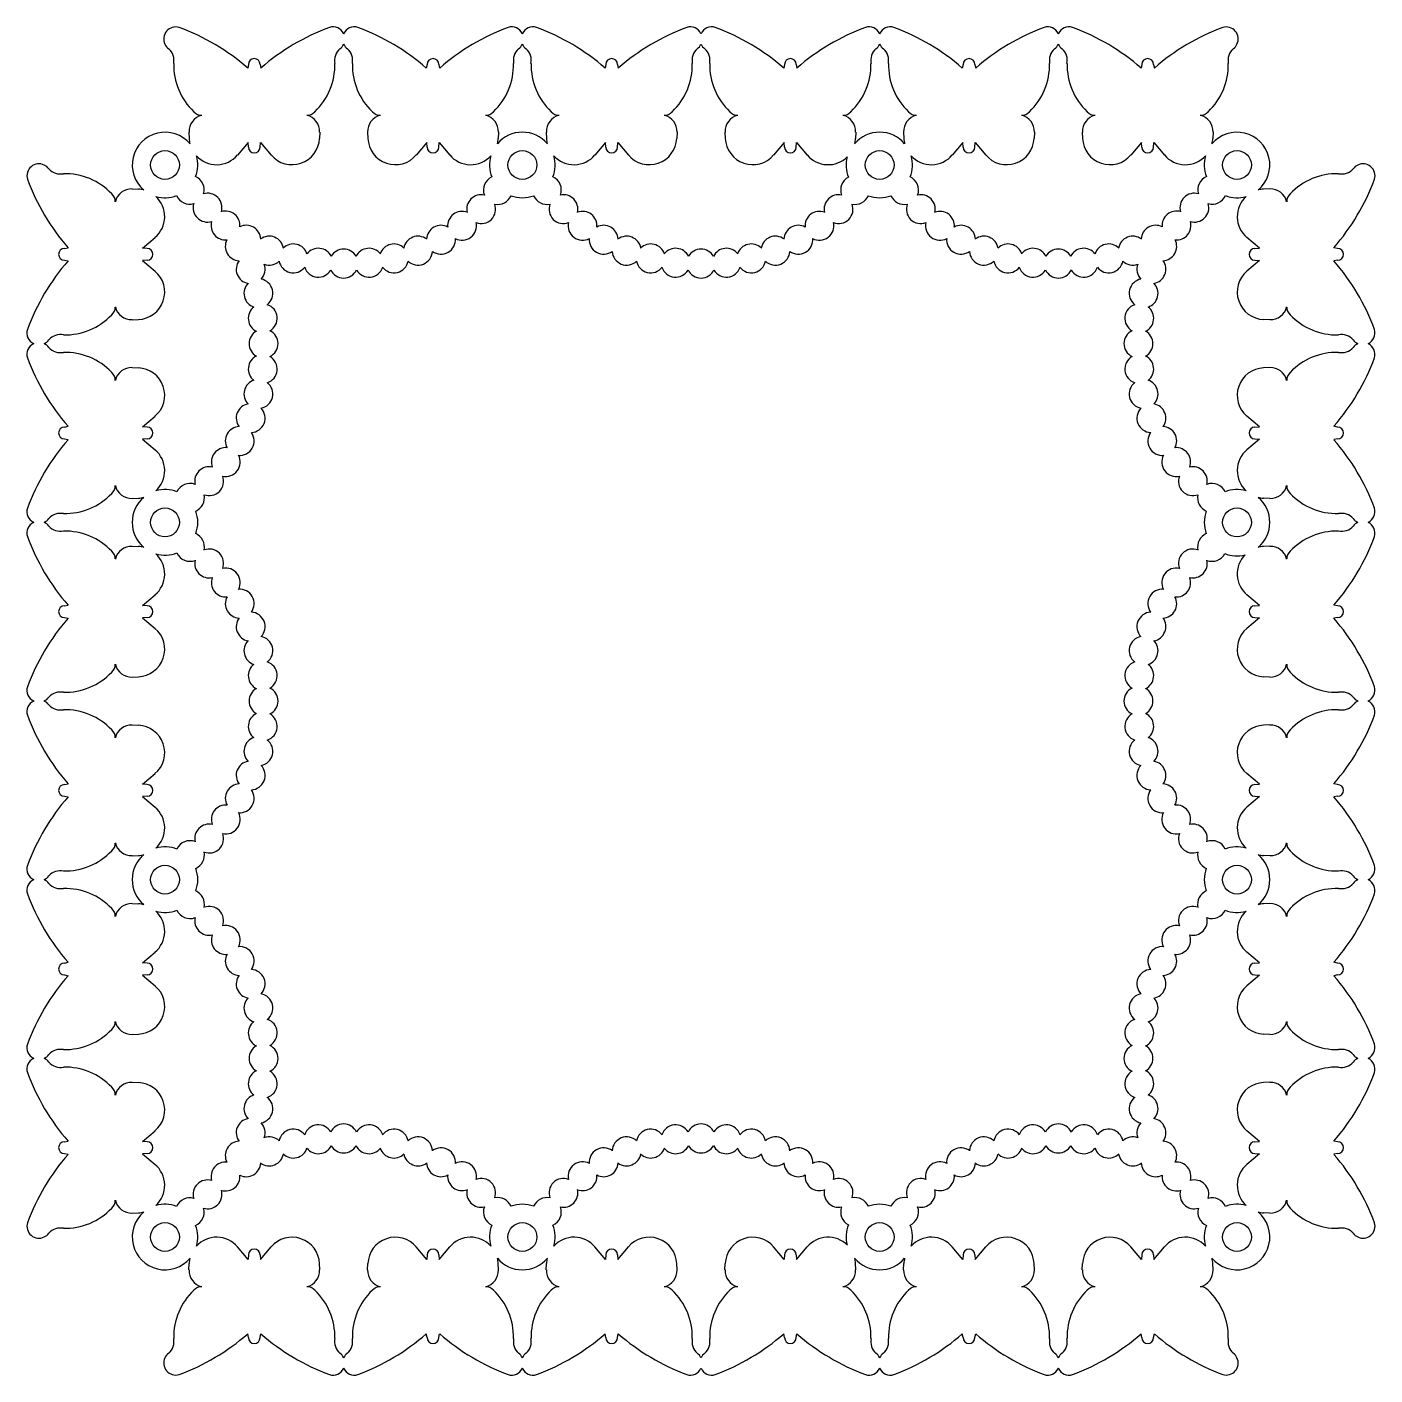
# Model space of a CAD drawing. Extents: x -18 to 461, y 197 to 357.
# Drawn here: x 333.7 to 460.7, y 196.6 to 323.6 of the extents above; entities that cross this region are included whole.
import ezdxf

# ---------------------------------------------------------------- set-up
doc = ezdxf.new("R2010")
doc.units = 0
doc.layers.get('0').update_dxf_attribs({"linetype": 'CONTINUOUS'})

msp = doc.modelspace()

# ---------------------------------------------------------------- linework, layer by layer
for p, q in [((354.57, 320.05), (354.49, 319.7)), ((355.66, 320.05), (355.74, 319.7)), ((371.4, 320.05), (371.32, 319.7)), ((372.5, 320.05), (372.57, 319.7)), ((388.23, 320.05), (388.16, 319.7)), ((389.33, 320.05), (389.41, 319.7)), ((405.07, 320.05), (404.99, 319.7)), ((406.17, 320.05), (406.24, 319.7)), ((421.9, 320.05), (421.82, 319.7)), ((423, 320.05), (423.08, 319.7)), ((438.73, 320.05), (438.66, 319.7)), ((439.83, 320.05), (439.91, 319.7)), ((348.95, 313.67), (348.98, 313.07)), ((354.54, 312.7), (353.53, 311.51)), ((354.57, 312.25), (354.54, 312.7)), ((355.66, 312.25), (355.69, 312.7)), ((355.69, 312.7), (356.7, 311.51)), ((361.28, 313.67), (361.25, 313.07)), ((365.79, 313.67), (365.81, 313.07)), ((371.38, 312.7), (370.37, 311.51)), ((371.4, 312.25), (371.38, 312.7)), ((372.5, 312.25), (372.52, 312.7)), ((372.52, 312.7), (373.53, 311.51)), ((378.11, 313.67), (378.08, 313.07)), ((382.62, 313.67), (382.65, 313.07)), ((388.21, 312.7), (387.2, 311.51)), ((388.23, 312.25), (388.21, 312.7)), ((389.33, 312.25), (389.35, 312.7)), ((389.35, 312.7), (390.36, 311.51)), ((394.94, 313.67), (394.92, 313.07)), ((399.46, 313.67), (399.48, 313.07)), ((405.05, 312.7), (404.04, 311.51)), ((405.07, 312.25), (405.05, 312.7)), ((406.17, 312.25), (406.19, 312.7)), ((406.19, 312.7), (407.2, 311.51)), ((411.78, 313.67), (411.75, 313.07)), ((416.29, 313.67), (416.32, 313.07)), ((421.88, 312.7), (420.87, 311.51)), ((421.9, 312.25), (421.88, 312.7)), ((423, 312.25), (423.02, 312.7)), ((423.02, 312.7), (424.03, 311.51)), ((428.61, 313.67), (428.58, 313.07)), ((433.12, 313.67), (433.15, 313.07)), ((438.71, 312.7), (437.7, 311.51)), ((438.73, 312.25), (438.71, 312.7)), ((439.83, 312.25), (439.85, 312.7)), ((439.85, 312.7), (440.86, 311.51)), ((445.44, 313.67), (445.42, 313.07)), ((343.59, 308.32), (344.2, 308.29)), ((450.8, 308.32), (450.2, 308.29)), ((344.57, 302.73), (345.76, 303.74)), ((449.83, 302.73), (448.64, 303.74)), ((337.22, 302.7), (337.57, 302.78)), ((345.02, 302.7), (344.57, 302.73)), ((449.38, 302.7), (449.83, 302.73)), ((457.18, 302.7), (456.83, 302.78)), ((337.22, 301.61), (337.57, 301.53)), ((345.02, 301.61), (344.57, 301.58)), ((344.57, 301.58), (345.76, 300.57)), ((449.83, 301.58), (448.64, 300.57)), ((449.38, 301.61), (449.83, 301.58)), ((457.18, 301.61), (456.83, 301.53)), ((343.6, 295.99), (344.2, 296.02)), ((450.8, 295.99), (450.2, 296.02)), ((343.6, 291.48), (344.2, 291.45)), ((450.8, 291.48), (450.2, 291.45)), ((337.22, 285.87), (337.57, 285.95)), ((344.57, 285.89), (345.76, 286.9)), ((345.02, 285.87), (344.57, 285.89)), ((449.83, 285.89), (448.64, 286.9)), ((449.38, 285.87), (449.83, 285.89)), ((457.18, 285.87), (456.83, 285.95)), ((337.22, 284.77), (337.57, 284.7)), ((345.02, 284.77), (344.57, 284.75)), ((344.57, 284.75), (345.76, 283.74)), ((449.83, 284.75), (448.64, 283.74)), ((449.38, 284.77), (449.83, 284.75)), ((457.18, 284.77), (456.83, 284.7)), ((343.6, 279.16), (344.2, 279.19)), ((450.8, 279.16), (450.2, 279.19)), ((343.6, 274.65), (344.2, 274.62)), ((450.8, 274.65), (450.2, 274.62)), ((344.57, 269.06), (345.76, 270.07)), ((449.83, 269.06), (448.64, 270.07)), ((337.22, 269.04), (337.57, 269.11)), ((345.02, 269.04), (344.57, 269.06)), ((449.38, 269.04), (449.83, 269.06)), ((457.18, 269.04), (456.83, 269.11)), ((337.22, 267.94), (337.57, 267.86)), ((345.02, 267.94), (344.57, 267.92)), ((344.57, 267.92), (345.76, 266.91)), ((449.83, 267.92), (448.64, 266.91)), ((449.38, 267.94), (449.83, 267.92)), ((457.18, 267.94), (456.83, 267.86)), ((343.6, 262.33), (344.2, 262.35)), ((450.8, 262.33), (450.2, 262.35)), ((343.6, 257.81), (344.2, 257.79)), ((450.8, 257.81), (450.2, 257.79)), ((344.57, 252.22), (345.76, 253.23)), ((449.83, 252.22), (448.64, 253.23)), ((337.22, 252.2), (337.57, 252.28)), ((345.02, 252.2), (344.57, 252.22)), ((449.38, 252.2), (449.83, 252.22)), ((457.18, 252.2), (456.83, 252.28)), ((337.22, 251.1), (337.57, 251.03)), ((345.02, 251.1), (344.57, 251.08)), ((344.57, 251.08), (345.76, 250.07)), ((449.83, 251.08), (448.64, 250.07)), ((449.38, 251.1), (449.83, 251.08)), ((457.18, 251.1), (456.83, 251.03)), ((343.6, 245.49), (344.2, 245.52)), ((450.8, 245.49), (450.2, 245.52)), ((343.6, 240.98), (344.2, 240.95)), ((450.8, 240.98), (450.2, 240.95)), ((344.57, 235.39), (345.76, 236.4)), ((449.83, 235.39), (448.64, 236.4)), ((337.22, 235.37), (337.57, 235.45)), ((345.02, 235.37), (344.57, 235.39)), ((449.38, 235.37), (449.83, 235.39)), ((457.18, 235.37), (456.83, 235.45)), ((337.22, 234.27), (337.57, 234.19)), ((345.02, 234.27), (344.57, 234.25)), ((344.57, 234.25), (345.76, 233.24)), ((449.83, 234.25), (448.64, 233.24)), ((449.38, 234.27), (449.83, 234.25)), ((457.18, 234.27), (456.83, 234.19)), ((343.6, 228.66), (344.2, 228.69)), ((450.8, 228.66), (450.2, 228.69)), ((343.6, 224.15), (344.2, 224.12)), ((450.8, 224.15), (450.2, 224.12)), ((337.22, 218.54), (337.57, 218.61)), ((344.57, 218.56), (345.76, 219.57)), ((345.02, 218.54), (344.57, 218.56)), ((449.83, 218.56), (448.64, 219.57)), ((449.38, 218.54), (449.83, 218.56)), ((457.18, 218.54), (456.83, 218.61)), ((337.22, 217.44), (337.57, 217.36)), ((345.02, 217.44), (344.57, 217.42)), ((344.57, 217.42), (345.76, 216.41)), ((449.83, 217.42), (448.64, 216.41)), ((449.38, 217.44), (449.83, 217.42)), ((457.18, 217.44), (456.83, 217.36)), ((343.59, 211.83), (344.2, 211.85)), ((450.8, 211.83), (450.2, 211.85)), ((354.54, 207.44), (353.53, 208.63)), ((355.69, 207.44), (356.7, 208.63)), ((371.38, 207.44), (370.37, 208.63)), ((372.52, 207.44), (373.53, 208.63)), ((388.21, 207.44), (387.2, 208.63)), ((389.35, 207.44), (390.36, 208.63)), ((405.05, 207.44), (404.04, 208.63)), ((406.19, 207.44), (407.2, 208.63)), ((421.88, 207.44), (420.87, 208.63)), ((423.02, 207.44), (424.03, 208.63)), ((438.71, 207.44), (437.7, 208.63)), ((439.85, 207.44), (440.86, 208.63)), ((348.95, 206.47), (348.98, 207.07)), ((354.57, 207.89), (354.54, 207.44)), ((355.66, 207.89), (355.69, 207.44)), ((361.28, 206.47), (361.25, 207.07)), ((365.79, 206.47), (365.81, 207.07)), ((371.4, 207.89), (371.38, 207.44)), ((372.5, 207.89), (372.52, 207.44)), ((378.11, 206.47), (378.08, 207.07)), ((382.62, 206.47), (382.65, 207.07)), ((388.23, 207.89), (388.21, 207.44)), ((389.33, 207.89), (389.35, 207.44)), ((394.94, 206.47), (394.92, 207.07)), ((399.46, 206.47), (399.48, 207.07)), ((405.07, 207.89), (405.05, 207.44)), ((406.17, 207.89), (406.19, 207.44)), ((411.78, 206.47), (411.75, 207.07)), ((416.29, 206.47), (416.32, 207.07)), ((421.9, 207.89), (421.88, 207.44)), ((423, 207.89), (423.02, 207.44)), ((428.61, 206.47), (428.58, 207.07)), ((433.12, 206.47), (433.15, 207.07)), ((438.73, 207.89), (438.71, 207.44)), ((439.83, 207.89), (439.85, 207.44)), ((445.44, 206.47), (445.42, 207.07)), ((354.57, 200.09), (354.49, 200.44)), ((355.66, 200.09), (355.74, 200.44)), ((371.4, 200.09), (371.32, 200.44)), ((372.5, 200.09), (372.57, 200.44)), ((388.23, 200.09), (388.16, 200.44)), ((389.33, 200.09), (389.41, 200.44)), ((405.07, 200.09), (404.99, 200.44)), ((406.17, 200.09), (406.24, 200.44)), ((421.9, 200.09), (421.82, 200.44)), ((423, 200.09), (423.08, 200.44)), ((438.73, 200.09), (438.66, 200.44)), ((439.83, 200.09), (439.91, 200.44))]:
    msp.add_line(p, q)
for centre in [(346.7, 310.57), (380.37, 310.57), (414.03, 310.57), (447.7, 310.57), (346.7, 276.9), (447.7, 276.9), (346.7, 243.24), (447.7, 243.24), (346.7, 209.57), (380.37, 209.57), (414.03, 209.57), (447.7, 209.57)]:
    msp.add_circle(centre, 1.36)
for centre, radius, start, end in [((347.72, 322.44), 1.14, 73.9832, 205.6135), ((340.84, 304.05), 20.77, 48.915, 69.716), ((369.39, 304.05), 20.77, 110.284, 131.085), ((362.51, 322.44), 1.14, 25.6135, 106.0168), ((364.56, 322.44), 1.14, 73.9832, 154.3865), ((357.67, 304.05), 20.77, 48.915, 69.716), ((386.23, 304.05), 20.77, 110.284, 131.085), ((379.34, 322.44), 1.14, 25.6135, 106.0168), ((381.39, 322.44), 1.14, 73.9832, 154.3865), ((374.51, 304.05), 20.77, 48.915, 69.716), ((403.06, 304.05), 20.77, 110.284, 131.085), ((396.17, 322.44), 1.14, 25.6135, 106.0168), ((398.23, 322.44), 1.14, 73.9832, 154.3865), ((391.34, 304.05), 20.77, 48.915, 69.716), ((419.89, 304.05), 20.77, 110.284, 131.085), ((413.01, 322.44), 1.14, 25.6135, 106.0168), ((415.06, 322.44), 1.14, 73.9832, 154.3865), ((408.17, 304.05), 20.77, 48.915, 69.716), ((436.73, 304.05), 20.77, 110.284, 131.085), ((429.84, 322.44), 1.14, 25.6135, 106.0168), ((431.89, 322.44), 1.14, 73.9832, 154.3865), ((425.01, 304.05), 20.77, 48.915, 69.716), ((453.56, 304.05), 20.77, 110.284, 131.085), ((446.67, 322.44), 1.14, 334.3865, 106.0168), ((347.72, 322.44), 1.14, 205.6135, 234.0963), ((346.08, 320.42), 1.47, 348.6466, 48.1477), ((364.15, 320.42), 1.47, 131.8523, 191.3534), ((362.51, 322.44), 1.14, 305.9037, 334.3865), ((364.56, 322.44), 1.14, 205.6135, 234.0963), ((362.91, 320.42), 1.47, 348.6466, 48.1477), ((380.99, 320.42), 1.47, 131.8523, 191.3534), ((379.34, 322.44), 1.14, 305.9037, 334.3865), ((381.39, 322.44), 1.14, 205.6135, 234.0963), ((379.74, 320.42), 1.47, 348.6466, 48.1477), ((397.82, 320.42), 1.47, 131.8523, 191.3534), ((396.17, 322.44), 1.14, 305.9037, 334.3865), ((398.23, 322.44), 1.14, 205.6135, 234.0963), ((396.58, 320.42), 1.47, 348.6466, 48.1477), ((414.66, 320.42), 1.47, 131.8523, 191.3534), ((413.01, 322.44), 1.14, 305.9037, 334.3865), ((415.06, 322.44), 1.14, 205.6135, 234.0963), ((413.41, 320.42), 1.47, 348.6466, 48.1477), ((431.49, 320.42), 1.47, 131.8523, 191.3534), ((429.84, 322.44), 1.14, 305.9037, 334.3865), ((431.89, 322.44), 1.14, 205.6135, 234.0963), ((430.24, 320.42), 1.47, 348.6466, 48.1477), ((448.32, 320.42), 1.47, 131.8523, 191.3534), ((446.67, 322.44), 1.14, 305.9037, 334.3865), ((353.64, 320.01), 6.12, 178.8437, 226.2607), ((355.11, 320.05), 0.549, 359.9945, 179.9945), ((356.59, 320.01), 6.12, 313.7393, 1.1563), ((370.47, 320.01), 6.12, 178.8437, 226.2607), ((371.95, 320.05), 0.549, 359.9945, 179.9945), ((373.42, 320.01), 6.12, 313.7393, 1.1563), ((387.31, 320.01), 6.12, 178.8437, 226.2607), ((388.78, 320.05), 0.549, 359.9945, 179.9945), ((390.26, 320.01), 6.12, 313.7393, 1.1563), ((404.14, 320.01), 6.12, 178.8437, 226.2607), ((405.62, 320.05), 0.549, 359.9945, 179.9945), ((407.09, 320.01), 6.12, 313.7393, 1.1563), ((420.98, 320.01), 6.12, 178.8437, 226.2607), ((422.45, 320.05), 0.549, 359.9945, 179.9945), ((423.92, 320.01), 6.12, 313.7393, 1.1563), ((437.81, 320.01), 6.12, 178.8437, 226.2607), ((439.28, 320.05), 0.549, 359.9945, 179.9945), ((440.76, 320.01), 6.12, 313.7393, 1.1563), ((350.5, 313.74), 1.54, 102.7975, 182.5227), ((350.17, 316.28), 1.03, 222.7752, 269.467), ((360.06, 316.28), 1.03, 270.533, 317.2248), ((359.73, 313.74), 1.54, 357.4718, 77.197), ((367.33, 313.74), 1.54, 102.803, 182.5282), ((367, 316.28), 1.03, 222.7752, 269.467), ((376.9, 316.28), 1.03, 270.533, 317.2248), ((376.57, 313.74), 1.54, 357.4718, 77.197), ((384.17, 313.74), 1.54, 102.803, 182.5282), ((383.83, 316.28), 1.03, 222.7752, 269.467), ((393.73, 316.28), 1.03, 270.533, 317.2248), ((393.4, 313.74), 1.54, 357.4718, 77.197), ((401, 313.74), 1.54, 102.803, 182.5282), ((400.67, 316.28), 1.03, 222.7752, 269.467), ((410.57, 316.28), 1.03, 270.533, 317.2248), ((410.23, 313.74), 1.54, 357.4718, 77.197), ((417.83, 313.74), 1.54, 102.803, 182.5282), ((417.5, 316.28), 1.03, 222.7752, 269.467), ((427.4, 316.28), 1.03, 270.533, 317.2248), ((427.07, 313.74), 1.54, 357.4718, 77.197), ((434.67, 313.74), 1.54, 102.803, 182.5282), ((434.33, 316.28), 1.03, 222.7752, 269.467), ((444.23, 316.28), 1.03, 270.533, 317.2248), ((443.9, 313.74), 1.54, 357.4773, 77.2025), ((346.7, 310.57), 3.09, 40.2748, 229.7252), ((351.56, 313.19), 2.59, 182.5227, 193.8304), ((358.67, 313.19), 2.59, 220.3698, 357.4718), ((368.4, 313.19), 2.59, 182.5282, 319.6302), ((380.37, 310.57), 3.09, 40.2748, 139.7183), ((375.5, 313.19), 2.59, 346.1838, 357.4718), ((385.23, 313.19), 2.59, 182.5282, 193.8162), ((392.33, 313.19), 2.59, 220.3698, 357.4718), ((402.07, 313.19), 2.59, 182.5282, 319.6302), ((414.03, 310.57), 3.09, 40.2817, 139.7183), ((409.17, 313.19), 2.59, 346.1838, 357.4718), ((418.9, 313.19), 2.59, 182.5282, 193.8162), ((426, 313.19), 2.59, 220.3698, 357.4718), ((435.73, 313.19), 2.59, 182.5282, 319.6302), ((447.7, 310.57), 3.09, 310.2748, 139.7252), ((442.83, 313.19), 2.59, 346.1696, 357.4773), ((346.7, 310.57), 3.09, 339.2197, 16.2119), ((351.56, 313.19), 2.59, 222.6563, 319.6247), ((355.11, 312.25), 0.549, 180, 360), ((371.95, 312.25), 0.549, 180, 360), ((375.5, 313.19), 2.59, 220.3698, 317.3348), ((380.37, 310.57), 3.09, 163.8004, 201.343), ((380.37, 310.57), 3.09, 338.657, 16.2119), ((385.23, 313.19), 2.59, 222.6652, 319.6302), ((388.78, 312.25), 0.549, 180, 360), ((405.62, 312.25), 0.549, 180, 360), ((409.17, 313.19), 2.59, 220.3698, 314.0019), ((413.96, 310.57), 3.09, 165.8687, 201.9668), ((414.03, 310.57), 3.09, 338.657, 16.1996), ((418.9, 313.19), 2.59, 222.6652, 319.6302), ((422.45, 312.25), 0.549, 180, 0), ((439.28, 312.25), 0.549, 180, 0), ((442.83, 313.19), 2.59, 220.3753, 317.3437), ((447.7, 310.57), 3.09, 163.7881, 200.7803), ((334.83, 309.54), 1.14, 64.3865, 196.0168), ((334.83, 309.54), 1.14, 35.9037, 64.3865), ((336.85, 311.19), 1.47, 221.8523, 281.3534), ((457.55, 311.19), 1.47, 258.6466, 318.1477), ((459.56, 309.54), 1.14, 115.6135, 144.0963), ((459.56, 309.54), 1.14, 343.9832, 115.6135), ((353.22, 316.43), 20.77, 200.284, 221.085), ((337.26, 303.63), 6.12, 43.7393, 91.1563), ((349.03, 308.24), 1.36, 343.5279, 65.8681), ((378.06, 308.22), 1.36, 114.6877, 200.7489), ((382.68, 308.22), 1.36, 339.2511, 65.3123), ((411.72, 308.22), 1.36, 117.6804, 200.7489), ((416.34, 308.22), 1.36, 339.2511, 65.3123), ((445.37, 308.24), 1.36, 114.1319, 196.4721), ((457.13, 303.63), 6.12, 88.8437, 136.2607), ((441.17, 316.43), 20.77, 318.915, 339.716), ((340.99, 307.1), 1.03, 0.533, 47.2248), ((343.53, 306.77), 1.54, 87.4773, 167.2025), ((344.08, 305.71), 2.59, 76.1696, 87.4773), ((344.08, 305.71), 2.59, 310.3753, 47.3437), ((346.7, 310.57), 3.09, 253.7881, 290.7803), ((349.03, 308.24), 1.36, 204.1319, 286.4721), ((350.71, 306.55), 1.36, 343.5016, 106.4721), ((376.49, 306.41), 1.36, 77.2864, 192.9228), ((378.06, 308.22), 1.36, 257.2864, 336.4364), ((380.37, 310.57), 3.09, 249.7811, 290.2189), ((382.68, 308.22), 1.36, 203.5636, 282.7136), ((384.24, 306.41), 1.36, 347.0772, 102.7136), ((410.16, 306.41), 1.36, 77.2864, 192.9228), ((411.72, 308.22), 1.36, 257.2864, 336.4364), ((414.03, 310.57), 3.09, 249.7811, 290.2189), ((416.34, 308.22), 1.36, 203.5636, 282.7136), ((417.91, 306.41), 1.36, 347.0772, 102.7136), ((443.68, 306.55), 1.36, 73.5279, 196.4984), ((445.37, 308.24), 1.36, 253.5279, 335.8681), ((447.7, 310.57), 3.09, 249.2197, 286.2119), ((450.31, 305.71), 2.59, 132.6563, 229.6247), ((450.31, 305.71), 2.59, 92.5227, 103.8304), ((450.87, 306.77), 1.54, 12.7975, 92.5227), ((453.41, 307.1), 1.03, 132.7752, 179.467), ((350.71, 306.55), 1.36, 163.5279, 286.4984), ((352.4, 304.87), 1.36, 354.2868, 106.4984), ((374.69, 304.84), 1.36, 69.4603, 185.0967), ((376.49, 306.41), 1.36, 249.4603, 20.7489), ((384.24, 306.41), 1.36, 159.2511, 290.5397), ((386.04, 304.84), 1.36, 354.9033, 110.5397), ((408.36, 304.84), 1.36, 69.4603, 185.0967), ((410.16, 306.41), 1.36, 249.4603, 20.7489), ((417.91, 306.41), 1.36, 159.2511, 290.5397), ((419.71, 304.84), 1.36, 354.9033, 110.5397), ((442, 304.87), 1.36, 73.5016, 185.7132), ((443.68, 306.55), 1.36, 253.5016, 16.4721), ((352.4, 304.87), 1.36, 163.5016, 275.7132), ((354.36, 303.53), 1.36, 2.7294, 117.0463), ((372.7, 303.53), 1.36, 61.6342, 177.2706), ((374.69, 304.84), 1.36, 241.6342, 12.9228), ((386.04, 304.84), 1.36, 167.0772, 298.3658), ((388.03, 303.53), 1.36, 2.7294, 118.3658), ((406.37, 303.53), 1.36, 61.6342, 177.2706), ((408.36, 304.84), 1.36, 241.6342, 12.9228), ((419.71, 304.84), 1.36, 167.0772, 298.3658), ((421.7, 303.53), 1.36, 2.7294, 118.3658), ((440.03, 303.53), 1.36, 62.9537, 177.2706), ((442, 304.87), 1.36, 264.2868, 16.4984), ((356.52, 302.5), 1.36, 10.5554, 126.1919), ((370.54, 302.5), 1.36, 53.8081, 169.4446), ((372.7, 303.53), 1.36, 233.8081, 5.0967), ((388.03, 303.53), 1.36, 174.9033, 306.1919), ((390.19, 302.5), 1.36, 10.5554, 126.1919), ((404.21, 302.5), 1.36, 53.8081, 169.4446), ((406.37, 303.53), 1.36, 233.8081, 5.0967), ((421.7, 303.53), 1.36, 174.9033, 306.1919), ((423.85, 302.5), 1.36, 10.5554, 126.1919), ((437.88, 302.5), 1.36, 53.8081, 169.4446), ((337.22, 302.15), 0.549, 90.0055, 270.0055), ((345.02, 302.15), 0.549, 270, 90), ((353.74, 302.91), 1.36, 152.9537, 267.2706), ((358.79, 301.77), 1.36, 18.3815, 134.018), ((361.15, 301.36), 1.36, 26.2076, 141.8441), ((363.53, 301.28), 1.36, 30.3299, 149.6701), ((365.92, 301.36), 1.36, 38.1559, 153.7924), ((368.27, 301.77), 1.36, 45.982, 161.6185), ((370.54, 302.5), 1.36, 225.982, 357.2706), ((390.19, 302.5), 1.36, 182.7294, 314.018), ((392.46, 301.77), 1.36, 18.3815, 134.018), ((394.81, 301.36), 1.36, 26.2076, 141.8441), ((397.2, 301.28), 1.36, 30.3299, 149.6701), ((399.59, 301.36), 1.36, 38.1559, 153.7924), ((401.94, 301.77), 1.36, 45.982, 161.6185), ((404.21, 302.5), 1.36, 225.982, 357.2706), ((423.85, 302.5), 1.36, 182.7294, 314.018), ((426.13, 301.77), 1.36, 18.3815, 134.018), ((428.48, 301.36), 1.36, 26.2076, 141.8441), ((430.87, 301.28), 1.36, 30.3299, 149.6701), ((433.25, 301.36), 1.36, 38.1559, 153.7924), ((435.61, 301.77), 1.36, 45.982, 161.6185), ((440.66, 302.91), 1.36, 272.7294, 27.0463), ((449.38, 302.15), 0.549, 90, 270), ((457.18, 302.15), 0.549, 269.9945, 89.9945), ((353.22, 287.88), 20.77, 138.915, 159.716), ((354.77, 300.75), 1.36, 143.8081, 259.4446), ((354.77, 300.75), 1.36, 315.982, 20.7547), ((356.52, 302.5), 1.36, 249.2453, 314.018), ((358.79, 301.77), 1.36, 190.5554, 321.8441), ((368.27, 301.77), 1.36, 218.1559, 349.4446), ((392.46, 301.77), 1.36, 190.5554, 321.8441), ((401.94, 301.77), 1.36, 218.1559, 349.4446), ((426.13, 301.77), 1.36, 190.5554, 321.8441), ((435.61, 301.77), 1.36, 218.1559, 349.4446), ((437.88, 302.5), 1.36, 225.982, 290.7547), ((439.63, 300.75), 1.36, 159.2453, 224.018), ((439.63, 300.75), 1.36, 280.5554, 36.1919), ((441.17, 287.88), 20.77, 20.284, 41.085), ((344.08, 298.6), 2.59, 272.5282, 49.6302), ((355.5, 298.48), 1.36, 308.1559, 79.4446), ((361.15, 301.36), 1.36, 198.3815, 329.6701), ((363.53, 301.28), 1.36, 206.2076, 333.7924), ((365.92, 301.36), 1.36, 210.3299, 341.6185), ((394.81, 301.36), 1.36, 198.3815, 329.6701), ((397.2, 301.28), 1.36, 206.2076, 333.7924), ((399.59, 301.36), 1.36, 210.3299, 341.6185), ((428.48, 301.36), 1.36, 198.3815, 329.6701), ((430.87, 301.28), 1.36, 206.2076, 333.7924), ((433.25, 301.36), 1.36, 210.3299, 341.6185), ((438.9, 298.48), 1.36, 100.5554, 231.8441), ((450.31, 298.6), 2.59, 130.3698, 267.4718), ((355.5, 298.48), 1.36, 135.982, 251.6185), ((438.9, 298.48), 1.36, 288.3815, 44.018), ((355.91, 296.12), 1.36, 300.3299, 71.6185), ((438.49, 296.12), 1.36, 108.3815, 239.6701), ((337.26, 300.68), 6.12, 268.8437, 316.2607), ((340.99, 297.2), 1.03, 312.7752, 359.467), ((343.53, 297.54), 1.54, 192.803, 272.5282), ((355.91, 296.12), 1.36, 128.1559, 243.7924), ((438.49, 296.12), 1.36, 296.2076, 51.8441), ((450.87, 297.54), 1.54, 267.4718, 347.197), ((453.41, 297.2), 1.03, 180.533, 227.2248), ((457.13, 300.68), 6.12, 223.7393, 271.1563), ((334.83, 294.76), 1.14, 163.9832, 244.3865), ((355.99, 293.74), 1.36, 120.3299, 239.6701), ((355.99, 293.74), 1.36, 296.2076, 63.7924), ((438.41, 293.74), 1.36, 116.2076, 243.7924), ((438.41, 293.74), 1.36, 300.3299, 59.6701), ((459.56, 294.76), 1.14, 295.6135, 16.0168), ((334.83, 292.71), 1.14, 115.6135, 196.0168), ((334.83, 294.76), 1.14, 295.6135, 324.0963), ((334.83, 292.71), 1.14, 35.9037, 64.3865), ((336.85, 293.12), 1.47, 78.6466, 138.1477), ((457.55, 293.12), 1.47, 41.8523, 101.3534), ((459.56, 294.76), 1.14, 215.9037, 244.3865), ((459.56, 292.71), 1.14, 115.6135, 144.0963), ((459.56, 292.71), 1.14, 343.9832, 64.3865), ((353.22, 299.6), 20.77, 200.284, 221.085), ((336.85, 294.36), 1.47, 221.8523, 281.3534), ((337.26, 286.8), 6.12, 43.7393, 91.1563), ((355.91, 291.35), 1.36, 116.2076, 231.8441), ((355.91, 291.35), 1.36, 288.3815, 59.6701), ((438.49, 291.35), 1.36, 120.3299, 251.6185), ((438.49, 291.35), 1.36, 308.1559, 63.7924), ((457.13, 286.8), 6.12, 88.8437, 136.2607), ((441.17, 299.6), 20.77, 318.915, 339.716), ((457.55, 294.36), 1.47, 258.6466, 318.1477), ((340.99, 290.27), 1.03, 0.533, 47.2248), ((343.53, 289.94), 1.54, 87.4718, 167.197), ((344.08, 288.87), 2.59, 310.3698, 87.4718), ((450.31, 288.87), 2.59, 92.5282, 229.6302), ((450.87, 289.94), 1.54, 12.803, 92.5282), ((453.41, 290.27), 1.03, 132.7752, 179.467), ((355.5, 289), 1.36, 108.3815, 224.018), ((355.5, 289), 1.36, 280.5554, 51.8441), ((438.9, 289), 1.36, 128.1559, 259.4446), ((438.9, 289), 1.36, 315.982, 71.6185), ((354.77, 286.72), 1.36, 100.5554, 216.1919), ((354.77, 286.72), 1.36, 272.7294, 44.018), ((439.63, 286.72), 1.36, 135.982, 267.2706), ((439.63, 286.72), 1.36, 323.8081, 79.4446), ((337.22, 285.32), 0.549, 90.0055, 270.0055), ((345.02, 285.32), 0.549, 270, 90), ((353.74, 284.57), 1.36, 92.7294, 208.3658), ((440.66, 284.57), 1.36, 331.6342, 87.2706), ((449.38, 285.32), 0.549, 90, 270), ((457.18, 285.32), 0.549, 269.9945, 89.9945), ((353.22, 271.04), 20.77, 138.915, 159.716), ((353.74, 284.57), 1.36, 264.9033, 36.1919), ((440.66, 284.57), 1.36, 143.8081, 275.0967), ((441.17, 271.04), 20.77, 20.284, 41.085), ((344.08, 281.77), 2.59, 312.6652, 49.6302), ((352.43, 282.58), 1.36, 84.9033, 200.5397), ((441.97, 282.58), 1.36, 339.4603, 95.0967), ((450.31, 281.77), 2.59, 130.3698, 227.3348), ((350.86, 280.78), 1.36, 77.0772, 192.7136), ((352.43, 282.58), 1.36, 257.0772, 28.3658), ((441.97, 282.58), 1.36, 151.6342, 282.9228), ((443.54, 280.78), 1.36, 347.2864, 102.9228), ((350.86, 280.78), 1.36, 249.2511, 20.5397), ((443.54, 280.78), 1.36, 159.4603, 290.7489), ((337.26, 283.85), 6.12, 268.8437, 316.2607), ((340.99, 280.37), 1.03, 312.7752, 359.467), ((343.53, 280.7), 1.54, 192.803, 272.5282), ((346.7, 276.9), 3.09, 68.657, 106.1996), ((349.05, 279.21), 1.36, 69.2511, 155.3123), ((349.05, 279.21), 1.36, 293.5636, 12.7136), ((445.35, 279.21), 1.36, 167.2864, 246.4364), ((445.35, 279.21), 1.36, 24.6877, 110.7489), ((447.7, 276.9), 3.09, 73.8004, 111.343), ((450.87, 280.7), 1.54, 267.4718, 347.197), ((453.41, 280.37), 1.03, 180.533, 227.2248), ((457.13, 283.85), 6.12, 223.7393, 271.1563), ((334.83, 277.93), 1.14, 163.9832, 244.3865), ((346.7, 276.9), 3.09, 130.2817, 229.7183), ((344.08, 281.77), 2.59, 272.5282, 283.8162), ((450.31, 281.77), 2.59, 256.1838, 267.4718), ((447.7, 276.9), 3.09, 310.2817, 49.7183), ((459.56, 277.93), 1.14, 295.6135, 16.0168), ((334.83, 275.88), 1.14, 115.6135, 196.0168), ((334.83, 277.93), 1.14, 295.6135, 324.0963), ((334.83, 275.88), 1.14, 35.9037, 64.3865), ((336.85, 276.28), 1.47, 78.6466, 138.1477), ((346.7, 276.9), 3.09, 339.7811, 20.2189), ((447.7, 276.9), 3.09, 159.7811, 200.2189), ((457.55, 276.28), 1.47, 41.8523, 101.3534), ((459.56, 277.93), 1.14, 215.9037, 244.3865), ((459.56, 275.88), 1.14, 115.6135, 144.0963), ((459.56, 275.88), 1.14, 343.9832, 64.3865), ((336.85, 277.53), 1.47, 221.8523, 281.3534), ((337.26, 269.96), 6.12, 43.7393, 91.1563), ((349.05, 274.59), 1.36, 347.2864, 66.4364), ((445.35, 274.59), 1.36, 113.5636, 192.7136), ((457.13, 269.96), 6.12, 88.8437, 136.2607), ((457.55, 277.53), 1.47, 258.6466, 318.1477), ((353.22, 282.76), 20.77, 200.284, 221.085), ((343.53, 273.1), 1.54, 87.4718, 167.197), ((344.08, 272.04), 2.59, 76.1838, 87.4718), ((350.86, 273.03), 1.36, 339.4603, 110.7489), ((443.54, 273.03), 1.36, 69.2511, 200.5397), ((450.31, 272.04), 2.59, 92.5282, 103.8162), ((450.87, 273.1), 1.54, 12.803, 92.5282), ((441.17, 282.76), 20.77, 318.915, 339.716), ((340.99, 273.44), 1.03, 0.533, 47.2248), ((344.08, 272.04), 2.59, 310.3698, 47.3348), ((346.7, 276.9), 3.09, 253.8004, 291.343), ((349.05, 274.59), 1.36, 204.6877, 290.7489), ((350.86, 273.03), 1.36, 167.2864, 282.9228), ((443.54, 273.03), 1.36, 257.0772, 12.7136), ((445.35, 274.59), 1.36, 249.2511, 332.3196), ((447.7, 276.83), 3.09, 248.0332, 284.1313), ((450.31, 272.04), 2.59, 135.9981, 229.6302), ((453.41, 273.44), 1.03, 132.7752, 179.467), ((352.43, 271.23), 1.36, 331.6342, 102.9228), ((441.97, 271.23), 1.36, 77.0772, 208.3658), ((352.43, 271.23), 1.36, 159.4603, 275.0967), ((353.74, 269.24), 1.36, 323.8081, 95.0967), ((440.66, 269.24), 1.36, 84.9033, 216.1919), ((441.97, 271.23), 1.36, 264.9033, 20.5397), ((353.74, 269.24), 1.36, 151.6342, 267.2706), ((440.66, 269.24), 1.36, 272.7294, 28.3658), ((337.22, 268.49), 0.549, 90.0055, 270.0055), ((345.02, 268.49), 0.549, 270, 90), ((354.77, 267.08), 1.36, 315.982, 87.2706), ((439.63, 267.08), 1.36, 92.7294, 224.018), ((449.38, 268.49), 0.549, 90, 270), ((457.18, 268.49), 0.549, 269.9945, 89.9945), ((353.22, 254.21), 20.77, 138.915, 159.716), ((344.08, 264.94), 2.59, 272.5282, 49.6302), ((354.77, 267.08), 1.36, 143.8081, 259.4446), ((439.63, 267.08), 1.36, 280.5554, 36.1919), ((450.31, 264.94), 2.59, 130.3698, 267.4718), ((441.17, 254.21), 20.77, 20.284, 41.085), ((355.5, 264.81), 1.36, 135.982, 251.6185), ((355.5, 264.81), 1.36, 308.1559, 79.4446), ((438.9, 264.81), 1.36, 100.5554, 231.8441), ((438.9, 264.81), 1.36, 288.3815, 44.018), ((340.99, 263.54), 1.03, 312.7752, 359.467), ((343.53, 263.87), 1.54, 192.803, 272.5282), ((355.91, 262.46), 1.36, 128.1559, 243.7924), ((355.91, 262.46), 1.36, 300.3299, 71.6185), ((438.49, 262.46), 1.36, 108.3815, 239.6701), ((438.49, 262.46), 1.36, 296.2076, 51.8441), ((450.87, 263.87), 1.54, 267.4718, 347.197), ((453.41, 263.54), 1.03, 180.533, 227.2248), ((337.26, 267.01), 6.12, 268.8437, 316.2607), ((457.13, 267.01), 6.12, 223.7393, 271.1563), ((334.83, 261.1), 1.14, 163.9832, 244.3865), ((334.83, 261.1), 1.14, 295.6135, 324.0963), ((336.85, 259.45), 1.47, 78.6466, 138.1477), ((355.99, 260.07), 1.36, 120.3299, 239.6701), ((355.99, 260.07), 1.36, 296.2076, 63.7924), ((438.41, 260.07), 1.36, 116.2076, 243.7924), ((438.41, 260.07), 1.36, 300.3299, 59.6701), ((457.55, 259.45), 1.47, 41.8523, 101.3534), ((459.56, 261.1), 1.14, 215.9037, 244.3865), ((459.56, 261.1), 1.14, 295.6135, 16.0168), ((334.83, 259.04), 1.14, 115.6135, 196.0168), ((334.83, 259.04), 1.14, 35.9037, 64.3865), ((336.85, 260.69), 1.47, 221.8523, 281.3534), ((337.26, 253.13), 6.12, 43.7393, 91.1563), ((457.13, 253.13), 6.12, 88.8437, 136.2607), ((457.55, 260.69), 1.47, 258.6466, 318.1477), ((459.56, 259.04), 1.14, 115.6135, 144.0963), ((459.56, 259.04), 1.14, 343.9832, 64.3865), ((353.22, 265.93), 20.77, 200.284, 221.085), ((355.91, 257.68), 1.36, 116.2076, 231.8441), ((355.91, 257.68), 1.36, 288.3815, 59.6701), ((438.49, 257.68), 1.36, 120.3299, 251.6185), ((438.49, 257.68), 1.36, 308.1559, 63.7924), ((441.17, 265.93), 20.77, 318.915, 339.716), ((340.99, 256.6), 1.03, 0.533, 47.2248), ((343.53, 256.27), 1.54, 87.4718, 167.197), ((344.08, 255.2), 2.59, 310.3698, 87.4718), ((355.5, 255.33), 1.36, 108.3815, 224.018), ((438.9, 255.33), 1.36, 315.982, 71.6185), ((450.31, 255.2), 2.59, 92.5282, 229.6302), ((450.87, 256.27), 1.54, 12.803, 92.5282), ((453.41, 256.6), 1.03, 132.7752, 179.467), ((355.5, 255.33), 1.36, 280.5554, 51.8441), ((438.9, 255.33), 1.36, 128.1559, 259.4446), ((354.77, 253.06), 1.36, 100.5554, 216.1919), ((439.63, 253.06), 1.36, 323.8081, 79.4446), ((354.77, 253.06), 1.36, 272.7294, 44.018), ((439.63, 253.06), 1.36, 135.982, 267.2706), ((337.22, 251.65), 0.549, 90.0055, 270.0055), ((345.02, 251.65), 0.549, 270, 90), ((353.74, 250.9), 1.36, 92.7294, 208.3658), ((353.74, 250.9), 1.36, 264.9033, 36.1919), ((440.66, 250.9), 1.36, 143.8081, 275.0967), ((440.66, 250.9), 1.36, 331.6342, 87.2706), ((449.38, 251.65), 0.549, 90, 270), ((457.18, 251.65), 0.549, 269.9945, 89.9945), ((353.22, 237.38), 20.77, 138.915, 159.716), ((352.43, 248.91), 1.36, 84.9033, 200.5397), ((441.97, 248.91), 1.36, 339.4603, 95.0967), ((441.17, 237.38), 20.77, 20.284, 41.085), ((344.08, 248.1), 2.59, 312.6652, 49.6302), ((352.43, 248.91), 1.36, 257.0772, 28.3658), ((441.97, 248.91), 1.36, 151.6342, 282.9228), ((450.31, 248.1), 2.59, 130.3698, 227.3348), ((350.86, 247.11), 1.36, 77.0772, 192.7136), ((443.54, 247.11), 1.36, 347.2864, 102.9228), ((340.99, 246.7), 1.03, 312.7752, 359.467), ((343.53, 247.04), 1.54, 192.803, 272.5282), ((349.05, 245.55), 1.36, 69.2511, 155.3123), ((350.86, 247.11), 1.36, 249.2511, 20.5397), ((443.54, 247.11), 1.36, 159.4603, 290.7489), ((445.35, 245.55), 1.36, 24.6877, 110.7489), ((450.87, 247.04), 1.54, 267.4718, 347.197), ((453.41, 246.7), 1.03, 180.533, 227.2248), ((337.26, 250.18), 6.12, 268.8437, 316.2607), ((346.7, 243.24), 3.09, 130.2817, 229.7183), ((344.08, 248.1), 2.59, 272.5282, 283.8162), ((346.7, 243.24), 3.09, 68.657, 106.1996), ((349.05, 245.55), 1.36, 293.5636, 12.7136), ((445.35, 245.55), 1.36, 167.2864, 246.4364), ((447.7, 243.24), 3.09, 73.8004, 111.343), ((447.7, 243.24), 3.09, 310.2817, 49.7183), ((450.31, 248.1), 2.59, 256.1838, 267.4718), ((457.13, 250.18), 6.12, 223.7393, 271.1563), ((334.83, 244.26), 1.14, 163.9832, 244.3865), ((336.85, 242.61), 1.47, 78.6466, 138.1477), ((346.7, 243.24), 3.09, 339.7811, 20.2189), ((447.7, 243.24), 3.09, 159.7811, 200.2189), ((457.55, 242.61), 1.47, 41.8523, 101.3534), ((459.56, 244.26), 1.14, 295.6135, 16.0168), ((334.83, 242.21), 1.14, 115.6135, 196.0168), ((334.83, 244.26), 1.14, 295.6135, 324.0963), ((334.83, 242.21), 1.14, 35.9037, 64.3865), ((336.85, 243.86), 1.47, 221.8523, 281.3534), ((457.55, 243.86), 1.47, 258.6466, 318.1477), ((459.56, 244.26), 1.14, 215.9037, 244.3865), ((459.56, 242.21), 1.14, 115.6135, 144.0963), ((459.56, 242.21), 1.14, 343.9832, 64.3865), ((353.22, 249.1), 20.77, 200.284, 221.085), ((337.26, 236.29), 6.12, 43.7393, 91.1563), ((349.05, 240.93), 1.36, 347.2864, 66.4364), ((445.35, 240.93), 1.36, 113.5636, 192.7136), ((457.13, 236.29), 6.12, 88.8437, 136.2607), ((441.17, 249.1), 20.77, 318.915, 339.716), ((340.99, 239.77), 1.03, 0.533, 47.2248), ((343.53, 239.44), 1.54, 87.4718, 167.197), ((344.08, 238.37), 2.59, 76.1838, 87.4718), ((344.08, 238.37), 2.59, 310.3698, 47.3348), ((346.7, 243.24), 3.09, 253.8004, 291.343), ((349.05, 240.93), 1.36, 204.6877, 290.7489), ((350.86, 239.36), 1.36, 339.4603, 110.7489), ((443.54, 239.36), 1.36, 69.2511, 200.5397), ((445.35, 240.93), 1.36, 249.2511, 335.3123), ((447.7, 243.24), 3.09, 248.657, 286.1996), ((450.31, 238.37), 2.59, 132.6652, 229.6302), ((450.31, 238.37), 2.59, 92.5282, 103.8162), ((450.87, 239.44), 1.54, 12.803, 92.5282), ((453.41, 239.77), 1.03, 132.7752, 179.467), ((350.86, 239.36), 1.36, 167.2864, 282.9228), ((352.43, 237.56), 1.36, 331.6342, 102.9228), ((441.97, 237.56), 1.36, 77.0772, 208.3658), ((443.54, 239.36), 1.36, 257.0772, 12.7136), ((352.43, 237.56), 1.36, 159.4603, 275.0967), ((441.97, 237.56), 1.36, 264.9033, 20.5397), ((353.74, 235.57), 1.36, 323.8081, 95.0967), ((440.66, 235.57), 1.36, 84.9033, 216.1919), ((337.22, 234.82), 0.549, 90.0055, 270.0055), ((345.02, 234.82), 0.549, 270, 90), ((353.74, 235.57), 1.36, 151.6342, 267.2706), ((440.66, 235.57), 1.36, 272.7294, 28.3658), ((449.38, 234.82), 0.549, 90, 270), ((457.18, 234.82), 0.549, 269.9945, 89.9945), ((353.22, 220.54), 20.77, 138.915, 159.716), ((354.77, 233.42), 1.36, 143.8081, 259.4446), ((354.77, 233.42), 1.36, 315.982, 87.2706), ((439.63, 233.42), 1.36, 92.7294, 224.018), ((439.63, 233.42), 1.36, 280.5554, 36.1919), ((441.17, 220.54), 20.77, 20.284, 41.085), ((344.08, 231.27), 2.59, 272.5282, 49.6302), ((355.5, 231.14), 1.36, 308.1559, 79.4446), ((438.9, 231.14), 1.36, 100.5554, 231.8441), ((450.31, 231.27), 2.59, 130.3698, 267.4718), ((355.5, 231.14), 1.36, 135.982, 251.6185), ((438.9, 231.14), 1.36, 288.3815, 44.018), ((355.91, 228.79), 1.36, 300.3299, 71.6185), ((438.49, 228.79), 1.36, 108.3815, 239.6701), ((337.26, 233.35), 6.12, 268.8437, 316.2607), ((340.99, 229.87), 1.03, 312.7752, 359.467), ((343.53, 230.2), 1.54, 192.803, 272.5282), ((355.91, 228.79), 1.36, 128.1559, 243.7924), ((438.49, 228.79), 1.36, 296.2076, 51.8441), ((450.87, 230.2), 1.54, 267.4718, 347.197), ((453.41, 229.87), 1.03, 180.533, 227.2248), ((457.13, 233.35), 6.12, 223.7393, 271.1563), ((334.83, 227.43), 1.14, 163.9832, 244.3865), ((355.99, 226.4), 1.36, 120.3299, 239.6701), ((355.99, 226.4), 1.36, 296.2076, 63.7924), ((438.41, 226.4), 1.36, 116.2076, 243.7924), ((438.41, 226.4), 1.36, 300.3299, 59.6701), ((459.56, 227.43), 1.14, 295.6135, 16.0168), ((334.83, 225.38), 1.14, 115.6135, 196.0168), ((334.83, 227.43), 1.14, 295.6135, 324.0963), ((334.83, 225.38), 1.14, 35.9037, 64.3865), ((336.85, 225.78), 1.47, 78.6466, 138.1477), ((457.55, 225.78), 1.47, 41.8523, 101.3534), ((459.56, 227.43), 1.14, 215.9037, 244.3865), ((459.56, 225.38), 1.14, 115.6135, 144.0963), ((459.56, 225.38), 1.14, 343.9832, 64.3865), ((353.22, 232.26), 20.77, 200.284, 221.085), ((336.85, 227.02), 1.47, 221.8523, 281.3534), ((337.26, 219.46), 6.12, 43.7393, 91.1563), ((355.91, 224.02), 1.36, 116.2076, 231.8441), ((355.91, 224.02), 1.36, 288.3815, 59.6701), ((438.49, 224.02), 1.36, 120.3299, 251.6185), ((438.49, 224.02), 1.36, 308.1559, 63.7924), ((457.13, 219.46), 6.12, 88.8437, 136.2607), ((441.17, 232.26), 20.77, 318.915, 339.716), ((457.55, 227.02), 1.47, 258.6466, 318.1477), ((340.99, 222.94), 1.03, 0.533, 47.2248), ((343.53, 222.6), 1.54, 87.4718, 167.197), ((344.08, 221.54), 2.59, 310.3698, 87.4718), ((450.31, 221.54), 2.59, 92.5282, 229.6302), ((450.87, 222.6), 1.54, 12.803, 92.5282), ((453.41, 222.94), 1.03, 132.7752, 179.467), ((355.5, 221.66), 1.36, 108.3815, 224.018), ((355.5, 221.66), 1.36, 280.5554, 51.8441), ((438.9, 221.66), 1.36, 128.1559, 259.4446), ((438.9, 221.66), 1.36, 315.982, 71.6185), ((354.77, 219.39), 1.36, 100.5554, 216.1919), ((354.77, 219.39), 1.36, 339.2453, 44.018), ((361.15, 218.78), 1.36, 30.3299, 161.6185), ((363.53, 218.86), 1.36, 26.2076, 153.7924), ((365.92, 218.78), 1.36, 18.3815, 149.6701), ((394.81, 218.78), 1.36, 30.3299, 161.6185), ((397.2, 218.86), 1.36, 26.2076, 153.7924), ((399.59, 218.78), 1.36, 18.3815, 149.6701), ((428.48, 218.78), 1.36, 30.3299, 161.6185), ((430.87, 218.86), 1.36, 26.2076, 153.7924), ((433.25, 218.78), 1.36, 18.3815, 149.6701), ((439.63, 219.39), 1.36, 135.982, 200.7547), ((439.63, 219.39), 1.36, 323.8081, 79.4446), ((337.22, 217.99), 0.549, 90.0055, 270.0055), ((345.02, 217.99), 0.549, 270, 90), ((353.74, 217.24), 1.36, 92.7294, 207.0463), ((356.52, 217.64), 1.36, 45.982, 110.7547), ((358.79, 218.37), 1.36, 38.1559, 169.4446), ((368.27, 218.37), 1.36, 10.5554, 141.8441), ((370.54, 217.64), 1.36, 2.7294, 134.018), ((390.19, 217.64), 1.36, 45.982, 177.2706), ((392.46, 218.37), 1.36, 38.1559, 169.4446), ((401.94, 218.37), 1.36, 10.5554, 141.8441), ((404.21, 217.64), 1.36, 2.7294, 134.018), ((423.85, 217.64), 1.36, 45.982, 177.2706), ((426.13, 218.37), 1.36, 38.1559, 169.4446), ((435.61, 218.37), 1.36, 10.5554, 141.8441), ((437.88, 217.64), 1.36, 69.2453, 134.018), ((440.66, 217.24), 1.36, 332.9537, 87.2706), ((449.38, 217.99), 0.549, 90, 270), ((457.18, 217.99), 0.549, 269.9945, 89.9945), ((353.22, 203.71), 20.77, 138.915, 159.716), ((356.52, 217.64), 1.36, 233.8081, 349.4446), ((358.79, 218.37), 1.36, 225.982, 341.6185), ((361.15, 218.78), 1.36, 218.1559, 333.7924), ((363.53, 218.86), 1.36, 210.3299, 329.6701), ((365.92, 218.78), 1.36, 206.2076, 321.8441), ((368.27, 218.37), 1.36, 198.3815, 314.018), ((370.54, 217.64), 1.36, 190.5554, 306.1919), ((372.7, 216.61), 1.36, 354.9033, 126.1919), ((388.03, 216.61), 1.36, 53.8081, 185.0967), ((390.19, 217.64), 1.36, 233.8081, 349.4446), ((392.46, 218.37), 1.36, 225.982, 341.6185), ((394.81, 218.78), 1.36, 218.1559, 333.7924), ((397.2, 218.86), 1.36, 210.3299, 329.6701), ((399.59, 218.78), 1.36, 206.2076, 321.8441), ((401.94, 218.37), 1.36, 198.3815, 314.018), ((404.21, 217.64), 1.36, 190.5554, 306.1919), ((406.37, 216.61), 1.36, 354.9033, 126.1919), ((421.7, 216.61), 1.36, 53.8081, 185.0967), ((423.85, 217.64), 1.36, 233.8081, 349.4446), ((426.13, 218.37), 1.36, 225.982, 341.6185), ((428.48, 218.78), 1.36, 218.1559, 333.7924), ((430.87, 218.86), 1.36, 210.3299, 329.6701), ((433.25, 218.78), 1.36, 206.2076, 321.8441), ((435.61, 218.37), 1.36, 198.3815, 314.018), ((437.88, 217.64), 1.36, 190.5554, 306.1919), ((441.17, 203.71), 20.77, 20.284, 41.085), ((344.08, 214.44), 2.59, 312.6563, 49.6247), ((352.4, 215.27), 1.36, 84.2868, 196.4984), ((354.36, 216.61), 1.36, 242.9537, 357.2706), ((372.7, 216.61), 1.36, 182.7294, 298.3658), ((374.69, 215.3), 1.36, 347.0772, 118.3658), ((386.04, 215.3), 1.36, 61.6342, 192.9228), ((388.03, 216.61), 1.36, 241.6342, 357.2706), ((406.37, 216.61), 1.36, 182.7294, 298.3658), ((408.36, 215.3), 1.36, 347.0772, 118.3658), ((419.71, 215.3), 1.36, 61.6342, 192.9228), ((421.7, 216.61), 1.36, 241.6342, 357.2706), ((440.03, 216.61), 1.36, 182.7294, 297.0463), ((442, 215.27), 1.36, 343.5016, 95.7132), ((450.31, 214.44), 2.59, 130.3753, 227.3437), ((350.71, 213.59), 1.36, 73.5016, 196.4721), ((352.4, 215.27), 1.36, 253.5016, 5.7132), ((374.69, 215.3), 1.36, 174.9033, 290.5397), ((376.49, 213.73), 1.36, 339.2511, 110.5397), ((384.24, 213.73), 1.36, 69.4603, 200.7489), ((386.04, 215.3), 1.36, 249.4603, 5.0967), ((408.36, 215.3), 1.36, 174.9033, 290.5397), ((410.16, 213.73), 1.36, 339.2511, 110.5397), ((417.91, 213.73), 1.36, 69.4603, 200.7489), ((419.71, 215.3), 1.36, 249.4603, 5.0967), ((442, 215.27), 1.36, 174.2868, 286.4984), ((443.68, 213.59), 1.36, 343.5279, 106.4984), ((350.71, 213.59), 1.36, 253.5279, 16.4984), ((376.49, 213.73), 1.36, 167.0772, 282.7136), ((384.24, 213.73), 1.36, 257.2864, 12.9228), ((410.16, 213.73), 1.36, 167.0772, 282.7136), ((417.91, 213.73), 1.36, 257.2864, 12.9228), ((443.68, 213.59), 1.36, 163.5016, 286.4721), ((337.26, 216.51), 6.12, 268.8437, 316.2607), ((340.99, 213.04), 1.03, 312.7752, 359.467), ((343.53, 213.37), 1.54, 192.7975, 272.5227), ((346.7, 209.57), 3.09, 69.2197, 106.2119), ((349.03, 211.9), 1.36, 73.5279, 155.8681), ((349.03, 211.9), 1.36, 294.1319, 16.4721), ((378.06, 211.92), 1.36, 159.2511, 245.3123), ((378.06, 211.92), 1.36, 23.5636, 102.7136), ((380.37, 209.57), 3.09, 69.7811, 110.2189), ((382.68, 211.92), 1.36, 77.2864, 156.4364), ((382.68, 211.92), 1.36, 294.6877, 20.7489), ((411.72, 211.92), 1.36, 159.2511, 242.3196), ((411.72, 211.92), 1.36, 23.5636, 102.7136), ((414.03, 209.57), 3.09, 69.7811, 110.2189), ((416.34, 211.92), 1.36, 77.2864, 156.4364), ((416.34, 211.92), 1.36, 294.6877, 20.7489), ((445.37, 211.9), 1.36, 163.5279, 245.8681), ((445.37, 211.9), 1.36, 24.1319, 106.4721), ((447.7, 209.57), 3.09, 73.7881, 110.7803), ((450.87, 213.37), 1.54, 267.4773, 347.2025), ((453.41, 213.04), 1.03, 180.533, 227.2248), ((457.13, 216.51), 6.12, 223.7393, 271.1563), ((334.83, 210.6), 1.14, 163.9832, 295.6135), ((346.7, 209.57), 3.09, 130.2748, 319.7252), ((344.08, 214.44), 2.59, 272.5227, 283.8304), ((447.7, 209.57), 3.09, 220.2748, 49.7252), ((450.31, 214.44), 2.59, 256.1696, 267.4773), ((459.56, 210.6), 1.14, 244.3865, 16.0168), ((334.83, 210.6), 1.14, 295.6135, 324.0963), ((336.85, 208.95), 1.47, 78.6466, 138.1477), ((346.7, 209.57), 3.09, 343.7881, 20.7803), ((380.37, 209.57), 3.09, 158.657, 196.1996), ((380.37, 209.57), 3.09, 343.7881, 21.343), ((413.96, 209.57), 3.09, 158.0332, 194.1313), ((414.03, 209.57), 3.09, 343.8004, 21.343), ((447.7, 209.57), 3.09, 159.2197, 196.2119), ((457.55, 208.95), 1.47, 41.8523, 101.3534), ((459.56, 210.6), 1.14, 215.9037, 244.3865), ((351.56, 206.96), 2.59, 40.3753, 137.3437), ((355.11, 207.89), 0.549, 0, 180), ((358.67, 206.96), 2.59, 2.5282, 139.6302), ((368.4, 206.96), 2.59, 40.3698, 177.4718), ((371.95, 207.89), 0.549, 0, 180), ((375.5, 206.96), 2.59, 42.6652, 139.6302), ((385.23, 206.96), 2.59, 40.3698, 137.3348), ((388.78, 207.89), 0.549, 0, 180), ((392.33, 206.96), 2.59, 2.5282, 139.6302), ((402.07, 206.96), 2.59, 40.3698, 177.4718), ((405.62, 207.89), 0.549, 0, 180), ((409.17, 206.96), 2.59, 45.9981, 139.6302), ((418.9, 206.96), 2.59, 40.3698, 137.3348), ((422.45, 207.89), 0.549, 360, 180), ((426, 206.96), 2.59, 2.5282, 139.6302), ((435.73, 206.96), 2.59, 40.3698, 177.4718), ((439.28, 207.89), 0.549, 360, 180), ((442.83, 206.96), 2.59, 42.6563, 139.6247), ((351.56, 206.96), 2.59, 166.1696, 177.4773), ((375.5, 206.96), 2.59, 2.5282, 13.8162), ((380.37, 209.57), 3.09, 220.2817, 319.7252), ((385.23, 206.96), 2.59, 166.1838, 177.4718), ((414.03, 209.57), 3.09, 220.2817, 319.7183), ((409.17, 206.96), 2.59, 2.5282, 13.8162), ((418.9, 206.96), 2.59, 166.1838, 177.4718), ((442.83, 206.96), 2.59, 2.5227, 13.8304), ((350.5, 206.4), 1.54, 177.4773, 257.2025), ((359.73, 206.4), 1.54, 282.803, 2.5282), ((367.33, 206.4), 1.54, 177.4718, 257.197), ((376.57, 206.4), 1.54, 282.803, 2.5282), ((384.17, 206.4), 1.54, 177.4718, 257.197), ((393.4, 206.4), 1.54, 282.803, 2.5282), ((401, 206.4), 1.54, 177.4718, 257.197), ((410.23, 206.4), 1.54, 282.803, 2.5282), ((417.83, 206.4), 1.54, 177.4718, 257.197), ((427.07, 206.4), 1.54, 282.803, 2.5282), ((434.67, 206.4), 1.54, 177.4718, 257.197), ((443.9, 206.4), 1.54, 282.7975, 2.5227), ((353.64, 200.14), 6.12, 133.7393, 181.1563), ((350.17, 203.86), 1.03, 90.533, 137.2248), ((360.06, 203.86), 1.03, 42.7752, 89.467), ((356.59, 200.14), 6.12, 358.8437, 46.2607), ((370.47, 200.14), 6.12, 133.7393, 181.1563), ((367, 203.86), 1.03, 90.533, 137.2248), ((376.9, 203.86), 1.03, 42.7752, 89.467), ((373.42, 200.14), 6.12, 358.8437, 46.2607), ((387.31, 200.14), 6.12, 133.7393, 181.1563), ((383.83, 203.86), 1.03, 90.533, 137.2248), ((393.73, 203.86), 1.03, 42.7752, 89.467), ((390.26, 200.14), 6.12, 358.8437, 46.2607), ((404.14, 200.14), 6.12, 133.7393, 181.1563), ((400.67, 203.86), 1.03, 90.533, 137.2248), ((410.57, 203.86), 1.03, 42.7752, 89.467), ((407.09, 200.14), 6.12, 358.8437, 46.2607), ((420.98, 200.14), 6.12, 133.7393, 181.1563), ((417.5, 203.86), 1.03, 90.533, 137.2248), ((427.4, 203.86), 1.03, 42.7752, 89.467), ((423.92, 200.14), 6.12, 358.8437, 46.2607), ((437.81, 200.14), 6.12, 133.7393, 181.1563), ((434.33, 203.86), 1.03, 90.533, 137.2248), ((444.23, 203.86), 1.03, 42.7752, 89.467), ((440.76, 200.14), 6.12, 358.8437, 46.2607), ((346.08, 199.72), 1.47, 311.8523, 11.3534), ((340.84, 216.1), 20.77, 290.284, 311.085), ((355.11, 200.09), 0.549, 180.0055, 0.0055), ((369.39, 216.1), 20.77, 228.915, 249.716), ((364.15, 199.72), 1.47, 168.6466, 228.1477), ((362.91, 199.72), 1.47, 311.8523, 11.3534), ((357.67, 216.1), 20.77, 290.284, 311.085), ((371.95, 200.09), 0.549, 180.0055, 0.0055), ((386.23, 216.1), 20.77, 228.915, 249.716), ((380.99, 199.72), 1.47, 168.6466, 228.1477), ((379.74, 199.72), 1.47, 311.8523, 11.3534), ((374.51, 216.1), 20.77, 290.284, 311.085), ((388.78, 200.09), 0.549, 180.0055, 0.0055), ((403.06, 216.1), 20.77, 228.915, 249.716), ((397.82, 199.72), 1.47, 168.6466, 228.1477), ((396.58, 199.72), 1.47, 311.8523, 11.3534), ((391.34, 216.1), 20.77, 290.284, 311.085), ((405.62, 200.09), 0.549, 180.0055, 0.0055), ((419.89, 216.1), 20.77, 228.915, 249.716), ((414.66, 199.72), 1.47, 168.6466, 228.1477), ((413.41, 199.72), 1.47, 311.8523, 11.3534), ((408.17, 216.1), 20.77, 290.284, 311.085), ((422.45, 200.09), 0.549, 180.0055, 0.0055), ((436.73, 216.1), 20.77, 228.915, 249.716), ((431.49, 199.72), 1.47, 168.6466, 228.1477), ((430.24, 199.72), 1.47, 311.8523, 11.3534), ((425.01, 216.1), 20.77, 290.284, 311.085), ((439.28, 200.09), 0.549, 180.0055, 0.0055), ((453.56, 216.1), 20.77, 228.915, 249.716), ((448.32, 199.72), 1.47, 168.6466, 228.1477), ((347.72, 197.7), 1.14, 154.3865, 286.0168), ((347.72, 197.7), 1.14, 125.9037, 154.3865), ((362.51, 197.7), 1.14, 25.6135, 54.0963), ((364.56, 197.7), 1.14, 125.9037, 154.3865), ((379.34, 197.7), 1.14, 25.6135, 54.0963), ((381.39, 197.7), 1.14, 125.9037, 154.3865), ((396.17, 197.7), 1.14, 25.6135, 54.0963), ((398.23, 197.7), 1.14, 125.9037, 154.3865), ((413.01, 197.7), 1.14, 25.6135, 54.0963), ((415.06, 197.7), 1.14, 125.9037, 154.3865), ((429.84, 197.7), 1.14, 25.6135, 54.0963), ((431.89, 197.7), 1.14, 125.9037, 154.3865), ((446.67, 197.7), 1.14, 253.9832, 25.6135), ((446.67, 197.7), 1.14, 25.6135, 54.0963), ((362.51, 197.7), 1.14, 253.9832, 334.3865), ((364.56, 197.7), 1.14, 205.6135, 286.0168), ((379.34, 197.7), 1.14, 253.9832, 334.3865), ((381.39, 197.7), 1.14, 205.6135, 286.0168), ((396.17, 197.7), 1.14, 253.9832, 334.3865), ((398.23, 197.7), 1.14, 205.6135, 286.0168), ((413.01, 197.7), 1.14, 253.9832, 334.3865), ((415.06, 197.7), 1.14, 205.6135, 286.0168), ((429.84, 197.7), 1.14, 253.9832, 334.3865), ((431.89, 197.7), 1.14, 205.6135, 286.0168)]:
    msp.add_arc(centre, radius, start, end)

doc.saveas('drawing.dxf')
